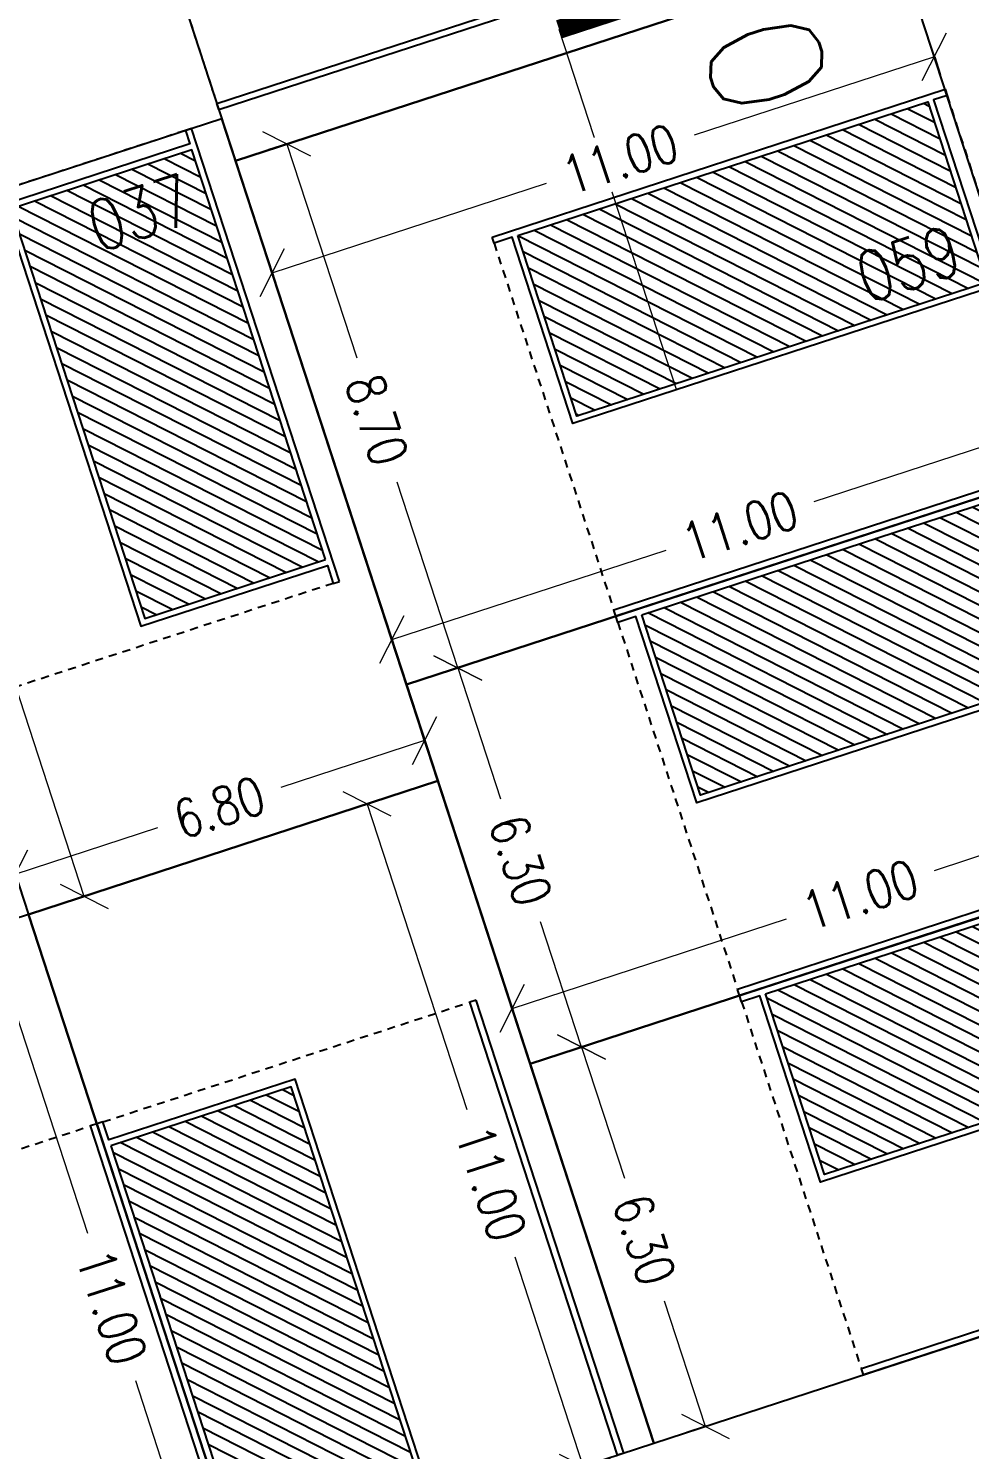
# Model space of a CAD drawing. Header units: metres. Extents: x 733085 to 734585, y 6084499 to 6087418.
# Drawn here: x 733649.06 to 733663.92, y 6086731.98 to 6086754.42 of the extents above; entities that cross this region are included whole.
import ezdxf
from ezdxf.enums import TextEntityAlignment as Align

# ---------------------------------------------------------------- set-up
doc = ezdxf.new("R2010")
doc.units = ezdxf.units.M
doc.header["$LTSCALE"] = 5
doc.header["$MEASUREMENT"] = 0
doc.linetypes.add('HIDDEN', pattern=[0.375, 0.25, -0.125])
doc.layers.get('0').update_dxf_attribs({"color": 30})
doc.layers.get('DEFPOINTS').update_dxf_attribs({"color": 210})
doc.layers.add('U-ANNO-DIMS', color=210, linetype='Continuous', lineweight=18, plot=False)
doc.layers.add('U-ANNO-SYMB', color=3, linetype='Continuous', lineweight=18)
doc.layers.add('U-ANNO-TEXT', color=3, linetype='Continuous', lineweight=18)
doc.layers.add('U-BLDG', color=7, linetype='Continuous')
doc.styles.add('E-ROMANS', font='romans.shx', dxfattribs={"width": 0.8})
doc.dimstyles.new('E-0500_TICK_12', dxfattribs={"dimscale": 0.001, "dimtxt": 600, "dimasz": 600, "dimexe": 300, "dimexo": 200, "dimgap": 300, "dimtad": 0, "dimzin": 0, "dimdsep": 46, "dimtxsty": 'E-ROMANS', "dimblk": 'OBLIQUE', "dimcen": 300, "dimclrd": 256, "dimclre": 256, "dimclrt": 256, "dimadec": 0, "dimazin": 0, "dimtfac": 1, "dimtmove": 1, "dimatfit": 3, "dimldrblk": 'OPEN90', "dimfxl": 1, "dimtfill": 1, "dimtolj": 1, "dimtzin": 0, "dimlwd": -1, "dimarcsym": 0})

# ---------------------------------------------------------------- blocks, each defined once
blk = doc.blocks.new('casa')
h = blk.add_hatch()
h.set_pattern_fill('LINE', color=252, scale=0.06, angle=45, style=0)
h.set_pattern_definition([(45, (-8.755947228379299, 1.529366919320627), (-0.1347038418160373, 0.1347038418160373), [])])
h.paths.add_polyline_path([(3.102210664352354, 0.201001939683267), (0.1022257000274749, 0.201001939683267), (0.1022255927061355, -6.603990602145244), (3.102242964280038, -6.603990649458436)])
at = {"color": 252}
blk.add_line((0, -6.999999999999999), (0, 0.5220594658906643), dxfattribs=at)
at = {"color": 1, "linetype": 'HIDDEN', "ltscale": 0.1}
for p, q in [((0.1020175530240977, 0.5220594658906643), (6.197018523868451, 0.5220594658906643)), ((0.1020242458974394, -6.999991121657415), (6.197020108980382, -7.000001823261669))]:
    blk.add_line(p, q, dxfattribs=at)
for p, q in [((6.299037661988223, 0.5220096241100984), (6.197018523868451, 0.5220594658906643)), ((6.29904233262306, -6.999999999999999), (6.197020517026942, -7.000001823254377))]:
    blk.add_line(p, q)
for points in [[(-5.55495142862128e-06, 0.5220594658906643), (0.1020175530240977, 0.5220594658906643), (0.1020217302634023, 0.2990019400184858), (3.197017734193821, 0.2990019702894822), (3.197017734193764, -6.699994889408656), (0.1020242458974394, -6.699973233949492), (0.1020242458974394, -6.999991121657415), (0, -6.999999999999999)], [(6.197020517026999, 0.5220576407880637), (6.197020517026942, -7.000001823254364)]]:
    blk.add_lwpolyline(points)
for points in [[(6.197016530710016, 0.5220576426643229), (6.197020517026999, 0.5220576407880726)], [(6.197020517026942, -7.000001823254377), (6.197020108980382, -7.000001823261669)]]:
    blk.add_lwpolyline(points, close=True)
at = {"color": 252}
for points in [[(6.299037661988223, 0.5220096241100984), (6.29904233262306, -6.999999999999999)], [(0.1022255927061337, -6.603990602145244), (0.1022257000274749, 0.201001939683267), (3.102210664352356, 0.201001939683267), (3.102242964280038, -6.603990649458438), (0.1022041264433824, -6.603990602144903)]]:
    blk.add_lwpolyline(points, dxfattribs=at)
blk = doc.blocks.new('TAG-CORTE')
blk.add_line((2, 0), (0, 0))
at = {"const_width": 0.1}
blk.add_lwpolyline([(0, 0), (0, 0.5)], dxfattribs=at)
at = {"style": 'E-ROMANS'}
blk.add_attdef('A', text='', height=0.5995919999999999, dxfattribs=at).set_placement((0, 0.5), align=Align.BOTTOM_CENTER)
blk = doc.blocks.new('_Oblique')
at = {"color": 0, "linetype": 'ByBlock', "lineweight": -2}
blk.add_line((-0.5, -0.5), (0.5, 0.5), dxfattribs=at)
blk = doc.blocks.new('*D2535')
at = {"layer": 'DEFPOINTS', "color": 0, "transparency": 16777216}
for p in [(733655.3199351572, 6086743.175358692), (733655.3201008905, 6086743.174850715, 1.811139541122204e-08), (733648.8554706897, 6086741.065690609, 1.811139541122204e-08)]:
    blk.add_point(p, dxfattribs=at)
at = {"layer": 'U-ANNO-DIMS', "lineweight": -2, "transparency": 16777216}
for p, q in [((733655.3199351572, 6086743.175358692), (733655.226883976, 6086743.460562966)), ((733648.8553049567, 6086741.066198584), (733648.7622537755, 6086741.351402858))]:
    blk.add_line(p, q, dxfattribs=at)
at = {"layer": 'U-ANNO-DIMS', "transparency": 16777216}
for p, q in [((733655.3199351572, 6086743.175358692), (733653.048976043, 6086742.434432108)), ((733648.8553049567, 6086741.066198584), (733651.1095869828, 6086741.801684076))]:
    blk.add_line(p, q, dxfattribs=at)
at = {"layer": 'U-ANNO-DIMS', "transparency": 16777216, "xscale": 0.6, "yscale": 0.6, "zscale": 0.6}
for p, rotation in [((733655.3199351572, 6086743.175358692), 18.06951218453011), ((733648.8553049567, 6086741.066198584), 198.0695121845301)]:
    blk.add_blockref('_Oblique', p, dxfattribs=dict(at, rotation=rotation))
at = {"layer": 'U-ANNO-DIMS', "transparency": 16777216, "insert": (733652.0792815115, 6086742.118058097), "char_height": 0.6, "attachment_point": 5, "rotation": 18.069512184530105, "style": 'E-ROMANS', "bg_fill": 3, "box_fill_scale": 1.25, "bg_fill_color": 256, "bg_fill_true_color": 13158600, "bg_fill_transparency": 0}
blk.add_mtext('\\A1;6.80', dxfattribs=at)
blk = doc.blocks.new('_Open90')
at = {"color": 0, "linetype": 'ByBlock', "lineweight": -2}
for p, q in [((-0.5, 0.5), (0, 0)), ((0, 0), (-1, 0)), ((0, 0), (-0.5, -0.5))]:
    blk.add_line(p, q, dxfattribs=at)
blk = doc.blocks.new('*D2595')
at = {"layer": 'DEFPOINTS', "color": 0, "transparency": 16777216}
for p in [(733648.4233556283, 6086740.217686505, 1.428939229005814e-08), (733648.4233556204, 6086740.217686502), (733651.835232194, 6086729.760196405, 1.428936514032699e-08)]:
    blk.add_point(p, dxfattribs=at)
at = {"layer": 'U-ANNO-DIMS', "lineweight": -2, "transparency": 16777216}
for p, q in [((733648.4233556204, 6086740.217686502), (733648.1381513462, 6086740.124635324)), ((733651.8352321861, 6086729.760196402), (733651.550027912, 6086729.667145223))]:
    blk.add_line(p, q, dxfattribs=at)
at = {"layer": 'U-ANNO-DIMS', "transparency": 16777216}
for p, q in [((733648.4233556204, 6086740.217686502), (733649.9972498463, 6086735.393659908)), ((733651.8352321861, 6086729.760196402), (733650.7576109068, 6086733.063133552))]:
    blk.add_line(p, q, dxfattribs=at)
for p, xscale, yscale, zscale, rotation in [((733648.4233556204, 6086740.217686502), 0.6, 0.6, 0.6, 108.0695116789587), ((733651.8352321861, 6086729.760196402), 0.5999999999999999, 0.5999999999999999, 0.5999999999999999, 288.0695116789587)]:
    blk.add_blockref('_Oblique', p, dxfattribs=dict(at, xscale=xscale, yscale=yscale, zscale=zscale, rotation=rotation))
at = {"layer": 'U-ANNO-DIMS', "transparency": 16777216, "insert": (733650.3774303312, 6086734.228396715), "char_height": 0.6, "attachment_point": 5, "rotation": 288.0695116789587, "style": 'E-ROMANS', "bg_fill": 3, "box_fill_scale": 1.25, "bg_fill_color": 256, "bg_fill_true_color": 13158600, "bg_fill_transparency": 0}
blk.add_mtext('\\A1;11.00', dxfattribs=at)
blk = doc.blocks.new('*D2596')
at = {"layer": 'DEFPOINTS', "color": 0, "transparency": 16777216}
for p in [(733654.4126453728, 6086742.17176131, 1.428939229005814e-08), (733654.4126453667, 6086742.171761308), (733657.8245219386, 6086731.71427121, 1.428936514032699e-08)]:
    blk.add_point(p, dxfattribs=at)
at = {"layer": 'U-ANNO-DIMS', "lineweight": -2, "transparency": 16777216}
for p, q in [((733654.4126453667, 6086742.171761308), (733654.1274410926, 6086742.078710129)), ((733657.8245219325, 6086731.714271207), (733657.5393176584, 6086731.621220029))]:
    blk.add_line(p, q, dxfattribs=at)
at = {"layer": 'U-ANNO-DIMS', "transparency": 16777216}
for p, q in [((733654.4126453667, 6086742.171761308), (733655.9865395904, 6086737.347734721)), ((733657.8245219325, 6086731.714271207), (733656.7469006509, 6086735.017208365))]:
    blk.add_line(p, q, dxfattribs=at)
for p, xscale, yscale, zscale, rotation in [((733654.4126453667, 6086742.171761308), 0.6, 0.6, 0.6, 108.0695116789587), ((733657.8245219325, 6086731.714271207), 0.5999999999999999, 0.5999999999999999, 0.5999999999999999, 288.0695116789587)]:
    blk.add_blockref('_Oblique', p, dxfattribs=dict(at, xscale=xscale, yscale=yscale, zscale=zscale, rotation=rotation))
at = {"layer": 'U-ANNO-DIMS', "transparency": 16777216, "insert": (733656.3667200729, 6086736.182471527), "char_height": 0.6, "attachment_point": 5, "rotation": 288.0695116789587, "style": 'E-ROMANS', "bg_fill": 3, "box_fill_scale": 1.25, "bg_fill_color": 256, "bg_fill_true_color": 13158600, "bg_fill_transparency": 0}
blk.add_mtext('\\A1;11.00', dxfattribs=at)
blk = doc.blocks.new('*D2601')
at = {"layer": 'DEFPOINTS', "color": 0, "transparency": 16777216}
for p in [(733646.5319430002, 6086751.171245487, 6.645482209143099e-09), (733646.5319429955, 6086751.171245486, -7.643910080915046e-09), (733649.9438195666, 6086740.713755386, 6.645455059411946e-09)]:
    blk.add_point(p, dxfattribs=at)
at = {"layer": 'U-ANNO-DIMS', "lineweight": -2, "transparency": 16777216}
for p, q in [((733646.5319429955, 6086751.171245486, -7.643910080915046e-09), (733646.2467387214, 6086751.078194307, -7.643910080915046e-09)), ((733649.9438195615, 6086740.713755384, -7.643910080915046e-09), (733649.6586152874, 6086740.620704206, -7.643910080915046e-09))]:
    blk.add_line(p, q, dxfattribs=at)
at = {"layer": 'U-ANNO-DIMS', "transparency": 16777216}
for p, q in [((733646.5319429955, 6086751.171245486, -7.643910080915046e-09), (733647.6095642808, 6086747.868308317, -7.643910080915046e-09)), ((733649.9438195615, 6086740.713755384, -7.643910080915046e-09), (733648.3699253413, 6086745.53778196, -7.643910080915046e-09))]:
    blk.add_line(p, q, dxfattribs=at)
at = {"layer": 'U-ANNO-DIMS', "transparency": 16777216, "xscale": 0.6, "yscale": 0.6, "zscale": 0.6}
for p, rotation in [((733646.5319429955, 6086751.171245486, -7.643910080915046e-09), 108.0695116789587), ((733649.9438195615, 6086740.713755384, -7.643910080915046e-09), 288.0695116789587)]:
    blk.add_blockref('_Oblique', p, dxfattribs=dict(at, rotation=rotation))
at = {"layer": 'U-ANNO-DIMS', "transparency": 16777216, "insert": (733647.9897447512, 6086746.703045119, -7.643910080915046e-09), "char_height": 0.6, "attachment_point": 5, "rotation": 288.0695116789587, "style": 'E-ROMANS', "bg_fill": 3, "box_fill_scale": 1.25, "bg_fill_color": 256, "bg_fill_true_color": 13158600, "bg_fill_transparency": 0}
blk.add_mtext('\\A1;11.00', dxfattribs=at)
blk = doc.blocks.new('*D2606')
at = {"layer": 'DEFPOINTS', "color": 0, "transparency": 16777216}
for p in [(733653.1450380536, 6086752.59252957), (733655.8435223137, 6086744.32160564), (733655.8435222965, 6086744.321605634)]:
    blk.add_point(p, dxfattribs=at)
at = {"layer": 'U-ANNO-DIMS', "lineweight": -2, "transparency": 16777216}
for p, q in [((733653.1450380364, 6086752.592529564), (733652.8598337632, 6086752.499478383)), ((733655.8435222965, 6086744.321605634), (733655.5583180233, 6086744.228554453))]:
    blk.add_line(p, q, dxfattribs=at)
at = {"layer": 'U-ANNO-DIMS', "transparency": 16777216}
for p, q in [((733653.1450380364, 6086752.592529564), (733654.246601565, 6086749.216208908)), ((733655.8435222965, 6086744.321605634), (733654.8864392126, 6086747.255089997))]:
    blk.add_line(p, q, dxfattribs=at)
at = {"layer": 'U-ANNO-DIMS', "transparency": 16777216, "xscale": 0.6, "yscale": 0.6, "zscale": 0.6}
for p, rotation in [((733653.1450380364, 6086752.592529564), 108.0695122169783), ((733655.8435222965, 6086744.321605634), 288.0695122169783)]:
    blk.add_blockref('_Oblique', p, dxfattribs=dict(at, rotation=rotation))
at = {"layer": 'U-ANNO-DIMS', "transparency": 16777216, "insert": (733654.5665203962, 6086748.235649455), "char_height": 0.6, "attachment_point": 5, "rotation": 288.0695122169783, "style": 'E-ROMANS', "bg_fill": 3, "box_fill_scale": 1.25, "bg_fill_color": 256, "bg_fill_true_color": 13158600, "bg_fill_transparency": 0}
blk.add_mtext('\\A1;8.70', dxfattribs=at)
blk = doc.blocks.new('*D2607')
at = {"layer": 'DEFPOINTS', "color": 0, "transparency": 16777216}
for p in [(733657.7975970397, 6086738.332315866), (733657.7975971207, 6086738.332315893, 1.428939229005814e-08), (733659.7516718346, 6086732.343026116, 1.428936515330791e-08)]:
    blk.add_point(p, dxfattribs=at)
at = {"layer": 'U-ANNO-DIMS', "lineweight": -2, "transparency": 16777216}
for p, q in [((733657.7975970397, 6086738.332315866), (733657.5123927647, 6086738.239264689)), ((733659.751671754, 6086732.343026089), (733659.466467479, 6086732.249974912))]:
    blk.add_line(p, q, dxfattribs=at)
at = {"layer": 'U-ANNO-DIMS', "transparency": 16777216}
for p, q in [((733657.7975970397, 6086738.332315866), (733658.4728423099, 6086736.262671567)), ((733659.751671754, 6086732.343026089), (733659.105590312, 6086734.323282497))]:
    blk.add_line(p, q, dxfattribs=at)
at = {"layer": 'U-ANNO-DIMS', "transparency": 16777216, "xscale": 0.6, "yscale": 0.6, "zscale": 0.6}
for p, rotation in [((733657.7975970397, 6086738.332315866), 108.0695112991747), ((733659.751671754, 6086732.343026089), 288.0695112991747)]:
    blk.add_blockref('_Oblique', p, dxfattribs=dict(at, rotation=rotation))
at = {"layer": 'U-ANNO-DIMS', "transparency": 16777216, "insert": (733658.7892163268, 6086735.292977038), "char_height": 0.6, "attachment_point": 5, "rotation": 288.06951129917474, "style": 'E-ROMANS', "bg_fill": 3, "box_fill_scale": 1.25, "bg_fill_color": 256, "bg_fill_true_color": 13158600, "bg_fill_transparency": 0}
blk.add_mtext('\\A1;6.30', dxfattribs=at)
blk = doc.blocks.new('*D2608')
at = {"layer": 'DEFPOINTS', "color": 0, "transparency": 16777216}
for p in [(733655.8435222318, 6086744.321605613), (733655.8435223137, 6086744.32160564, 1.428939229005814e-08), (733657.7975970283, 6086738.33231586, 1.428936515330791e-08)]:
    blk.add_point(p, dxfattribs=at)
at = {"layer": 'U-ANNO-DIMS', "lineweight": -2, "transparency": 16777216}
for p, q in [((733655.8435222318, 6086744.321605613), (733655.5583179572, 6086744.228554436)), ((733657.7975969464, 6086738.332315834), (733657.5123926718, 6086738.239264657))]:
    blk.add_line(p, q, dxfattribs=at)
at = {"layer": 'U-ANNO-DIMS', "transparency": 16777216}
for p, q in [((733655.8435222318, 6086744.321605613), (733656.5187675005, 6086742.251961317)), ((733657.7975969464, 6086738.332315834), (733657.1515155027, 6086740.312572248))]:
    blk.add_line(p, q, dxfattribs=at)
at = {"layer": 'U-ANNO-DIMS', "transparency": 16777216, "xscale": 0.6, "yscale": 0.6, "zscale": 0.6}
for p, rotation in [((733655.8435222318, 6086744.321605613), 108.0695112991747), ((733657.7975969464, 6086738.332315834), 288.0695112991747)]:
    blk.add_blockref('_Oblique', p, dxfattribs=dict(at, rotation=rotation))
at = {"layer": 'U-ANNO-DIMS', "transparency": 16777216, "insert": (733656.8351415193, 6086741.282266789), "char_height": 0.6, "attachment_point": 5, "rotation": 288.06951129917474, "style": 'E-ROMANS', "bg_fill": 3, "box_fill_scale": 1.25, "bg_fill_color": 256, "bg_fill_true_color": 13158600, "bg_fill_transparency": 0}
blk.add_mtext('\\A1;6.30', dxfattribs=at)
blk = doc.blocks.new('*D2627')
at = {"layer": 'DEFPOINTS', "color": 0, "transparency": 16777216}
for p in [(733663.3679171817, 6086753.972521761), (733663.3679171831, 6086753.972521757), (733652.9103811851, 6086750.560630281, -1.046747458446808e-08)]:
    blk.add_point(p, dxfattribs=at)
at = {"layer": 'U-ANNO-DIMS', "transparency": 16777216}
for p, q in [((733663.3679171831, 6086753.972521757), (733659.5731324072, 6086752.734429548)), ((733652.910381187, 6086750.560630276), (733657.2426060464, 6086751.974068499))]:
    blk.add_line(p, q, dxfattribs=at)
at = {"layer": 'U-ANNO-DIMS', "lineweight": -2, "transparency": 16777216}
for p, q in [((733663.3679171831, 6086753.972521757), (733663.4609683603, 6086753.687317482)), ((733652.910381187, 6086750.560630276), (733653.0034323642, 6086750.275426001))]:
    blk.add_line(p, q, dxfattribs=at)
at = {"layer": 'U-ANNO-DIMS', "transparency": 16777216, "xscale": 0.6, "yscale": 0.6, "zscale": 0.6}
for p, rotation in [((733663.3679171831, 6086753.972521757), 18.06951138745991), ((733652.910381187, 6086750.560630276), 198.0695113874599)]:
    blk.add_blockref('_Oblique', p, dxfattribs=dict(at, rotation=rotation))
at = {"layer": 'U-ANNO-DIMS', "transparency": 16777216, "insert": (733658.4078692028, 6086752.354249096), "char_height": 0.6, "attachment_point": 5, "rotation": 18.069511387459915, "style": 'E-ROMANS', "bg_fill": 3, "box_fill_scale": 1.25, "bg_fill_color": 256, "bg_fill_true_color": 13158600, "bg_fill_transparency": 0}
blk.add_mtext('\\A1;11.00', dxfattribs=at)
blk = doc.blocks.new('*D2628')
at = {"layer": 'DEFPOINTS', "color": 0, "transparency": 16777216}
for p in [(733665.2580182727, 6086748.179313106), (733665.258018272, 6086748.179313108), (733654.8004822764, 6086744.767421626, -1.046747458446808e-08)]:
    blk.add_point(p, dxfattribs=at)
at = {"layer": 'U-ANNO-DIMS', "lineweight": -2, "transparency": 16777216}
for p, q in [((733665.258018272, 6086748.179313108), (733665.1649670948, 6086748.464517384)), ((733654.8004822759, 6086744.767421627), (733654.7074310987, 6086745.052625903))]:
    blk.add_line(p, q, dxfattribs=at)
at = {"layer": 'U-ANNO-DIMS', "transparency": 16777216}
for p, q in [((733665.258018272, 6086748.179313108), (733661.4632334975, 6086746.941220899)), ((733654.8004822759, 6086744.767421627), (733659.1327071367, 6086746.18085985))]:
    blk.add_line(p, q, dxfattribs=at)
at = {"layer": 'U-ANNO-DIMS', "transparency": 16777216, "xscale": 0.6, "yscale": 0.6, "zscale": 0.6}
for p, rotation in [((733665.258018272, 6086748.179313108), 18.06951138745991), ((733654.8004822759, 6086744.767421627), 198.0695113874599)]:
    blk.add_blockref('_Oblique', p, dxfattribs=dict(at, rotation=rotation))
at = {"layer": 'U-ANNO-DIMS', "transparency": 16777216, "insert": (733660.2979702975, 6086746.561040433), "char_height": 0.6, "attachment_point": 5, "rotation": 18.069511387459915, "style": 'E-ROMANS', "bg_fill": 3, "box_fill_scale": 1.25, "bg_fill_color": 256, "bg_fill_true_color": 13158600, "bg_fill_transparency": 0}
blk.add_mtext('\\A1;11.00', dxfattribs=at)
blk = doc.blocks.new('*D2629')
at = {"layer": 'DEFPOINTS', "color": 0, "transparency": 16777216}
for p in [(733667.1577778272, 6086742.35650101), (733667.1577778286, 6086742.356501006), (733656.7002418311, 6086738.944609529, -1.046747458446808e-08)]:
    blk.add_point(p, dxfattribs=at)
at = {"layer": 'U-ANNO-DIMS', "transparency": 16777216}
for p, q in [((733667.1577778286, 6086742.356501006), (733663.3629930532, 6086741.118408796)), ((733656.7002418325, 6086738.944609525), (733661.0324666924, 6086740.358047748))]:
    blk.add_line(p, q, dxfattribs=at)
at = {"layer": 'U-ANNO-DIMS', "lineweight": -2, "transparency": 16777216}
for p, q in [((733667.1577778286, 6086742.356501006), (733667.2508290058, 6086742.071296731)), ((733656.7002418325, 6086738.944609525), (733656.7932930097, 6086738.65940525))]:
    blk.add_line(p, q, dxfattribs=at)
at = {"layer": 'U-ANNO-DIMS', "transparency": 16777216, "xscale": 0.6, "yscale": 0.6, "zscale": 0.6}
for p, rotation in [((733667.1577778286, 6086742.356501006), 18.06951138745991), ((733656.7002418325, 6086738.944609525), 198.0695113874599)]:
    blk.add_blockref('_Oblique', p, dxfattribs=dict(at, rotation=rotation))
at = {"layer": 'U-ANNO-DIMS', "transparency": 16777216, "insert": (733662.1977298481, 6086740.738228347), "char_height": 0.6, "attachment_point": 5, "rotation": 18.069511387459915, "style": 'E-ROMANS', "bg_fill": 3, "box_fill_scale": 1.25, "bg_fill_color": 256, "bg_fill_true_color": 13158600, "bg_fill_transparency": 0}
blk.add_mtext('\\A1;11.00', dxfattribs=at)

msp = doc.modelspace()

# ---------------------------------------------------------------- linework, layer by layer
at = {"layer": 'U-BLDG'}
for points in [[(733650.1161055133, 6086759.125230591), (733652.3338253334, 6086752.32786207), (733662.7913153645, 6086755.739738716), (733660.5735955444, 6086762.537107237)], [(733645.6520757801, 6086750.884178624), (733649.063952426, 6086740.426688592), (733655.528582626, 6086742.5358487), (733652.1167059799, 6086752.99333873)], [(733665.489799692, 6086747.468814803), (733655.0323096603, 6086744.056938157), (733656.9863844669, 6086738.067648413), (733667.4438744985, 6086741.479525059)], [(733649.0639524264, 6086740.426688593), (733652.4758290723, 6086729.969198561), (733658.9404592724, 6086732.07835867), (733655.5285826263, 6086742.5358487)], [(733667.4438744984, 6086741.479525058), (733656.9863844668, 6086738.067648412), (733658.9404592733, 6086732.078358667), (733669.3979493049, 6086735.490235313)], [(733643.0746626803, 6086738.472613787), (733646.4865393261, 6086728.015123756), (733652.4758290709, 6086729.969198562), (733649.063952425, 6086740.426688594)]]:
    msp.add_lwpolyline(points, close=True, dxfattribs=at)
msp.add_lwpolyline([(733652.3338253332, 6086752.32786207), (733655.0323096605, 6086744.056938157), (733665.4897996915, 6086747.468814803), (733662.7913154342, 6086755.739738739), (733652.3338253332, 6086752.32786207)], dxfattribs=at)

# ---------------------------------------------------------------- block references
at = {"layer": 'U-ANNO-SYMB', "xscale": 3.000000000693933, "yscale": 3.000000000693933, "zscale": 3.000000000693933, "rotation": 288.069512242721}
msp.add_blockref('TAG-CORTE', (733657.4417455788, 6086754.404131656), dxfattribs=at).add_auto_attribs({'A': '250'})
at = {"layer": 'U-BLDG', "xscale": -1}
for p, rotation in [((733650.6124159135, 6086759.287156885, 7.14476012593383e-09), 108.0695477674093), ((733651.802384803, 6086752.341645082, -3.322741974453292e-09), 18.06951098754083), ((733652.3139015753, 6086730.465510602, -3.322794439935677e-09), 198.0695109923648), ((733646.3246118301, 6086728.511435797, -3.322794439935677e-09), 198.0695109923648)]:
    msp.add_blockref('casa', p, dxfattribs=dict(at, rotation=rotation))
at = {"layer": 'U-BLDG', "rotation": 288.0694766142151}
for p in [(733663.0397127601, 6086753.2952631, 7.144746330532672e-09), (733664.9934894242, 6086747.306887164, 7.144753332507794e-09), (733666.9475642317, 6086741.317597419, 7.144753332507794e-09)]:
    msp.add_blockref('casa', p, dxfattribs=at)

# ---------------------------------------------------------------- texts
at = {"layer": 'U-ANNO-TEXT', "attachment_point": 5, "style": 'E-ROMANS'}
for s, insert, char_height, rotation in [('037', (733650.8258556239, 6086751.507464346, -6.645546012133188e-09), 0.8000000000000003, 18.06951100145558), ('059', (733662.959867875, 6086750.699908046, -1.023445523617827e-09), 0.8000000000000007, 18.069511192627054)]:
    msp.add_mtext(s, dxfattribs=dict(at, insert=insert, char_height=char_height, rotation=rotation))

# ---------------------------------------------------------------- next in the draw order: dimensions: what is measured, and where the dimension line sits
at = {"layer": 'U-ANNO-DIMS'}
for base, p1, p2, angle, picture, middle in [((733655.8435222965, 6086744.321605634), (733653.1450380535, 6086752.592529571), (733655.8435223136, 6086744.32160564), 288.06951221888073, '*D2606', (733654.5665203962, 6086748.235649455)), ((733655.3199351572, 6086743.175358692, -1.096619490543807e-08), (733648.8554706901, 6086741.065690608, 7.145200505783974e-09), (733655.3201008899, 6086743.174850715, 7.145200505783968e-09), 18.0695121845301, '*D2535', (733652.0792815115, 6086742.118058097, -1.096619490543807e-08)), ((733648.4233556204, 6086740.217686502, -1.428931922459735e-08), (733651.8352321936, 6086729.760196404), (733648.4233556278, 6086740.217686504), 108.06951167895869, '*D2595', (733650.3774303312, 6086734.228396715, -1.428931922459735e-08))]:
    dim = msp.add_linear_dim(base=base, p1=p1, p2=p2, angle=angle, dimstyle='E-0500_TICK_12', override={"dimfxl": 0.1, "dimfxlon": 1}, dxfattribs=at)
    dim.commit()
    dim.dimension.update_dxf_attribs({"geometry": picture, "text_midpoint": middle, "dimtype": 161})

# ---------------------------------------------------------------- next in the draw order: dimensions: what is measured, and where the dimension line sits
for base, p1, p2, angle, picture, middle in [((733663.3679171831, 6086753.972521757), (733652.9103811852, 6086750.560630281, -1.046747458446808e-08), (733663.3679171815, 6086753.972521761), 18.069511382848194, '*D2627', (733658.4078692028, 6086752.354249096)), ((733646.5319429955, 6086751.171245486, -7.643910080915046e-09), (733649.943819566, 6086740.713755386, 6.645455059411946e-09), (733646.5319430003, 6086751.171245486, 6.645482209143099e-09), 108.06951168046334, '*D2601', (733647.9897447512, 6086746.703045119, -7.643910080915046e-09)), ((733654.4126453667, 6086742.171761308, -1.428931112771523e-08), (733657.8245219388, 6086731.714271209), (733654.412645373, 6086742.17176131), 108.06951167895869, '*D2596', (733656.3667200729, 6086736.182471527, -1.428931112771523e-08))]:
    dim = msp.add_linear_dim(base=base, p1=p1, p2=p2, angle=angle, dimstyle='E-0500_TICK_12', override={"dimfxl": 0.1, "dimfxlon": 1}, dxfattribs=at)
    dim.commit()
    dim.dimension.update_dxf_attribs({"geometry": picture, "text_midpoint": middle, "dimtype": 161})

# ---------------------------------------------------------------- next in the draw order: dimensions: what is measured, and where the dimension line sits
dim = msp.add_linear_dim(base=(733657.7975970397, 6086738.332315866, -1.428936515330791e-08), p1=(733659.7516718351, 6086732.343026115), p2=(733657.7975971207, 6086738.332315893), angle=108.06951129917475, dimstyle='E-0500_TICK_12', override={"dimfxl": 0.1, "dimfxlon": 1}, dxfattribs=at)
dim.commit()
dim.dimension.update_dxf_attribs({"geometry": '*D2607', "text_midpoint": (733658.7892163268, 6086735.292977038, -1.428936515330791e-08), "dimtype": 161})

# ---------------------------------------------------------------- next in the draw order: dimensions: what is measured, and where the dimension line sits
dim = msp.add_linear_dim(base=(733655.8435222318, 6086744.321605613, -1.428936515330791e-08), p1=(733657.7975970283, 6086738.332315861), p2=(733655.843522314, 6086744.32160564), angle=108.06951129654762, dimstyle='E-0500_TICK_12', override={"dimfxl": 0.1, "dimfxlon": 1}, dxfattribs=at)
dim.commit()
dim.dimension.update_dxf_attribs({"geometry": '*D2608', "text_midpoint": (733656.8351415193, 6086741.282266789, -1.428936515330791e-08), "dimtype": 161})

# ---------------------------------------------------------------- next in the draw order: dimensions: what is measured, and where the dimension line sits
for base, p1, p2, angle, picture, middle in [((733665.258018272, 6086748.179313108), (733654.8004822766, 6086744.767421625, -1.046747458446808e-08), (733665.2580182728, 6086748.179313106), 18.069511392071632, '*D2628', (733660.2979702975, 6086746.561040433)), ((733667.1577778286, 6086742.356501006), (733656.7002418311, 6086738.944609529, -1.046747458446808e-08), (733667.1577778273, 6086742.35650101), 18.069511387459915, '*D2629', (733662.1977298481, 6086740.738228347))]:
    dim = msp.add_linear_dim(base=base, p1=p1, p2=p2, angle=angle, dimstyle='E-0500_TICK_12', override={"dimfxl": 0.1, "dimfxlon": 1}, dxfattribs=at)
    dim.commit()
    dim.dimension.update_dxf_attribs({"geometry": picture, "text_midpoint": middle, "dimtype": 161})

doc.saveas('drawing.dxf')
